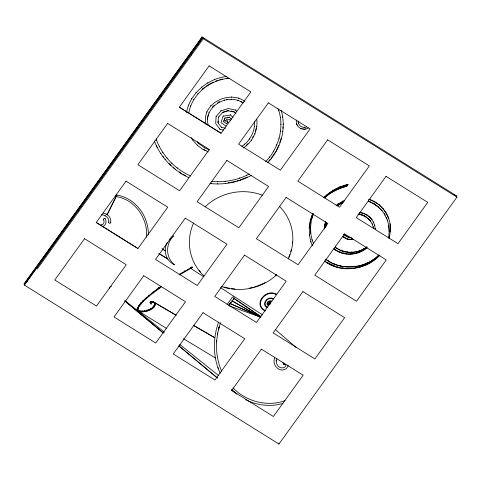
<?xml version="1.0" encoding="UTF-8"?>
<svg xmlns="http://www.w3.org/2000/svg" width="481" height="481" viewBox="0 0 481 481"><rect width="100%" height="100%" fill="white"/><g stroke="black" fill="none" stroke-linecap="round" stroke-linejoin="round"><path stroke-width="0.72" d="M268.783 303.403L269.252 304.413L269.997 304.299L269.865 303.589M220.238 373.28C212.698 357.395 212.728 338.588 218.554 322.168M221.615 371.128C214.899 355.934 215.085 338.257 220.593 322.733M146.555 237.181C148.112 218.596 134.957 199.248 115.963 196.573L115.849 196.194M216.558 342.051L216.576 340.428L216.715 340.873M265.62 161.688C278.433 148.563 284.343 128.595 278.866 110.84L278.752 110.462M282.906 128.343L282.996 126.894M267.695 162.71C280.826 149.074 286.742 128.445 281.108 110.149M324.398 229.094L324.663 225.048L325.475 221.669M324.543 227.922L325.691 221.17M325.697 225.06L325.787 223.731M325.685 227.441L326.262 222.132M325.781 226.948L326.316 222.306M216.101 116.125L215.716 123.629L219.967 129.341L223.599 130.104M218.073 121.14L218.091 122.932L221.398 127.369L225.523 128.235M218.091 122.932L218.374 116.895M164.544 332.299L137.843 310.906L137.235 309.355L138.432 306.108L143.019 300.685L152.711 292.358L161.123 286.171M137.927 310.077C137.957 311.195 137.776 307.01 138.997 306.601C144.901 298.382 153.637 292.731 161.616 286.736M267.069 307.419L267.153 307.678C260.504 304.088 268.296 294.937 273.725 298.996M267.31 306.974L267.394 307.239C261.85 304.305 267.562 296.47 272.565 298.954L272.48 298.695M110.606 222.066L110.726 222.444A0.998 0.932 -17.2 0 1 109.644 223.286A0.998 0.932 -17.2 0 1 108.748 222.336L108.82 221.615A6.62 6.181 -17.2 0 0 105.994 216.324L104.654 215.554A6.006 5.61 -17.2 0 0 101.569 214.857M388.618 237.668L389.207 231.62L388.714 225.445M390.133 231.818L390.295 230.333M390.001 223.755L390.5 229.966L389.333 238.053M309.481 235.113L309.247 227.862L310.305 220.701L312.608 213.654M309.301 228.036L310.359 220.875L312.662 213.829M313.359 213.708L311.58 219.144L310.588 226.395L310.768 233.435M265.139 311.057C252.363 304.593 265.987 287.866 276.575 294.276L276.491 294.017M265.362 310.618C253.228 304.425 266.3 288.606 276.328 294.709L276.244 294.444M217.454 334.283L217.713 332.882M287.927 364.971L287.963 366.39L286.159 368.765C279.515 373.256 271.663 364.857 274.657 358.08L274.585 357.846M285.696 364.321L285.798 365.819L284.788 367.147C279.671 370.262 274.501 363.438 276.725 358.616L276.653 358.381M138.492 310.522L138.606 310.9C143.915 312.079 154.593 309.68 154.509 303.18M138.071 310.822L138.191 311.201C143.693 313.221 155.597 310.215 155.074 303.222M244.913 101.335C228.938 89.863 201.353 103.595 205.79 124.164M207.702 117.406L208.363 114.58M208.333 125.553C202.699 106.626 227.838 92.442 242.953 102.898M254.473 121.44C255.327 131.277 249.934 141.119 241.739 146.404M255.381 131.391L256.132 128.559M243.356 147.962C252.615 141.931 258.044 130.598 256.8 119.583L256.68 119.204M218.422 329.244L218.957 327.098M218.47 329.383L219.276 326.846M186.508 112.512C190.061 93.242 207.714 78.583 226.852 76.443M229.726 78.211C210.636 79.575 192.334 93.5 188.811 112.794L188.69 112.416M388.973 238.155L389.724 235.534L389.093 238.534M311.634 219.324L313.414 213.883M279.78 142.58L281.006 139.105M285.768 364.556C283.952 362.548 284.115 367.051 282.948 362.638M223.28 115.735L220.995 122.649L226.076 126.16M223.863 120.785L224.771 118.308M227.711 121.621L227.868 122.276L226.449 123.647L223.749 121.777L225 117.689M192.322 267.171L190.735 268.079L190.855 268.458L203.457 276.611M179.503 274.561L179.617 274.94L192.388 267.322A0.697 0.649 -17.2 0 0 192.196 267.111L179.142 274.362M109.452 287.283L109.355 287.476A0.854 0.8 -17.2 0 0 109.68 288.39L109.427 287.337L111.418 286.189M252.645 137.422L253.373 136.117M268.182 305.603L267.177 304.732L267.021 303.18L267.809 301.773L269.252 300.944L270.917 300.89L271.885 301.365M268.452 305.152L267.67 304.515L267.544 303.264L268.194 302.11L270.701 301.118M197.162 45.719L202.176 37.338L204.01 38.648M150.643 303.535L150.763 303.914L150.138 302.705L150.673 301.25M151.106 304.208L150.818 303L151.172 301.852M227.002 304.762L232.227 297.372A1.082 1.01 -17.2 0 1 233.73 297.102A1.082 1.01 -17.2 0 1 233.958 298.515L228.854 305.724L260.528 317.189M229.07 304.81L229.714 303.649M229.112 304.948L229.78 303.86M227.832 122L227.519 121.104L225.619 121.068L226.785 119.198L229.509 119.571L230.754 120.893M271.633 157.582L275.012 152.615M202.062 36.959L24.05 283.862L24.441 285.119L278.938 444.041L456.95 197.138L456.559 195.881L202.062 36.959L202.447 38.221L456.95 197.138M24.441 285.119L202.447 38.221M37.235 269.047L78.68 211.574M78.734 211.49L120.172 154.016M120.346 153.77L161.784 96.296M161.844 96.218L203.283 38.739M230.062 303.18L230.85 302.122M230.892 302.26L230.183 303.553L260.558 317.141M233.159 299.236L233.886 298.28L260.973 316.775M140.091 304.539L140.795 303.655L140.915 304.034M268.873 304.683L268.266 303.619L269.258 302.393L270.791 302.224M268.867 303.661L269.486 302.892L270.49 302.687M216.222 116.504L221.044 110.828L228.295 108.52L235.612 110.137L236.682 111.117M218.488 117.274L222.384 112.698L228.325 110.804L234.397 112.145L235.888 113.516M268.939 160.78L270.304 159.235M246.561 145.094L247.949 143.572M325.829 259.211C341.42 271.122 365.265 268.578 379.046 255.008M379.1 255.183L373.076 260.065A40.825 38.143 -17.2 0 1 354.226 266.829L347.432 267.045A39.995 37.362 -17.2 0 1 328.264 261.171L325.884 259.385M324.567 260.949C340.728 273.298 365.632 270.088 379.275 255.411M201.87 89.604L204.678 87.338M323.779 197.709C330.255 191.083 338.816 186.826 347.691 184.415C348.689 183.682 346.5 187.356 346.404 185.78M324.422 197.763C330.645 192.081 338.42 188.348 346.518 186.159M324.477 197.938C330.7 192.256 338.474 188.522 346.573 186.333L348.064 184.373L340.055 187.097A49.621 46.356 -17.2 0 0 323.725 197.781M24.17 284.241L27.417 281.144M145.551 298.869L146.615 297.883L146.729 298.262M335.81 249.777L333.97 248.635L334.091 249.014C343.656 256.223 358.05 255.465 366.955 247.535M367.009 247.709L366.005 248.617A25.487 23.809 -17.2 0 1 337.824 251.467L334.145 249.188M269.354 303.776L269.997 303.884M192.37 267.64L192.256 267.262M336.069 205.76L338.137 204.052L344.727 200.511M213.005 106.367L214.063 105.495M153.649 292.123L154.756 291.3M155.862 290.47L158.628 288.402M329.329 193.518L331.048 192.286M205.862 86.496L208.231 84.818M269.438 304.034L269.318 303.583L270.43 303.006M335.233 246.897L335.347 247.276C344.486 254.148 357.942 253.758 366.925 246.813M366.979 246.987L363.654 249.164L359.878 250.866A25.409 23.737 -17.2 0 1 339.075 249.723L335.401 247.45M364.105 249.194L365.837 248.064L365.951 248.443M337.566 205.002L338.708 204.323M339.857 203.643L341.57 202.621L341.69 203L337.109 205.718L336.995 205.339M337.163 205.892L341.738 203.174M187.53 269.877L188.811 269.156M366.588 264.069L368.56 262.993M211.219 181.415C224.236 182.654 237.704 180.255 249.242 174.014M211.393 183.261L210.005 183.183L210.119 183.562C224.242 184.987 238.889 182.395 251.298 175.391M334.211 190.566L338.732 188.275L338.852 188.654M213.414 82.137L208.826 84.397L208.946 84.776M359.818 251.479L362.373 250.324L362.488 250.703M219.703 101.641L217.773 102.441L217.893 102.82M246.843 177.273L240.338 179.894L240.458 180.273M341.69 203L342.953 202.495M100.812 225.324L102.062 224.867A3.541 3.307 -17.2 0 0 103.764 220.412L103.301 219.468M360.173 266.504L363.371 265.35M233.008 387.908C246.122 401.455 267.208 407.215 285.089 400.601M339.43 188.047L345.707 186.009M222.925 112.109L228.21 110.426L228.325 110.804M216.077 80.94L217.478 80.501M219.576 79.84L221.669 79.179M233.586 181.776L235.612 181.211M236.965 180.832L238.991 180.267M356.493 252.615L357.858 252.242M247.673 400.481L247.745 400.715C258.706 405.663 271.428 406.842 283.002 403.415M355.519 267.508L356.86 267.25M228.072 182.756L229.455 182.527M230.838 182.305L232.221 182.077M225.986 78.397L227.435 78.175M223.4 116.113L230.676 115.025L233.02 117.635M226.954 117.4L228.265 117.202M225.114 118.067L229.684 117.388L231.493 119.396M351.599 239.069L352.801 238.931L352.922 239.31C349.362 239.989 345.466 238.919 342.905 236.321M352.976 239.484C349.416 240.163 345.514 239.093 342.959 236.496M351.599 253.499L353.018 253.343M150.793 301.629L153.547 301.918L176.136 315.169M151.287 302.23L153.529 302.465L154.623 303.559M226.274 99.543L227.663 99.387M141.192 311.953L141.071 311.574L142.845 311.496L142.965 311.874M298.485 123.088L298.605 123.467A6.421 6 -17.2 0 0 303.697 127.381L304.93 127.393A4.293 4.01 -17.2 0 0 306.613 126.852M351.767 237.915L346.885 236.718L343.729 234.307M341.997 267.719L343.344 267.893M359.752 212.44C365.704 213.125 371.085 217.099 373.605 222.523M359.806 212.62C364.616 213.167 369.041 215.891 371.945 219.733M359.012 213.907L360.227 214.093L360.347 214.472C365.542 215.753 370.069 219.372 372.33 224.236M358.519 214.195L360.347 214.472M357.966 214.273C362.981 214.73 367.664 217.442 370.671 221.458M343.061 252.838L345.875 253.445L345.995 253.824M343.674 234.133L346.831 236.544L350.481 237.68L350.36 237.301M230.91 111.021L233.604 111.616M326.954 262.74L326.839 262.361L334.998 266.047M337.151 266.708L339.424 267.743M360.816 214.292L363.293 215.452M190.831 176.034C174.801 169.108 161.832 155.333 156.103 138.817M339.652 251.725L340.987 252.26M259.938 316.059L258.267 315.626L260.738 317.207M230.183 303.553L259.674 316.48M369.733 199.543C382.395 203.896 390.981 216.829 390.548 230.14M370.256 201.773L368.374 200.914L368.488 201.292C375.487 203.878 381.511 208.832 385.191 215.344M197.312 141.775L199.14 143.813L204.714 147.901L209.175 149.928M206.03 150.655L203.313 149.417L208.189 151.96M240.999 101.635L243.446 102.814M245.725 399.735L247.072 400.384M183.02 174.284L185.648 175.691M154.329 140.963C160.413 156.956 172.913 170.226 188.39 177.477L188.269 177.098M363.726 215.374L365.38 216.258M103.277 213.089A8.009 7.48 -17.2 0 1 106.391 214.334L107.131 214.736A8.616 8.051 -17.2 0 1 110.726 222.444M454.058 194.793L456.679 196.26M231.998 300.469L232.137 300.914L258.315 315.861M232.137 300.914L259.758 316.745M175.974 315.175L154.587 302.687L153.427 301.539M193.476 325.397L214.791 337.65M193.566 325.397L214.863 337.89M166.775 328.577L138.504 311.069L139.141 311.652M183.417 338.696L215.338 357.924M162.073 248.851L165.266 250.823L162.187 248.911M190.777 54.407L191.612 54.93M179.311 107.239L221.032 133.291M96.2 222.511L137.921 248.563M344.901 237.56L343.783 236.85L343.897 237.229M220.472 287.626L262.692 314.953M233.958 298.515L260.84 316.588M179.275 171.909L181.83 173.96M373.959 203.595L375.09 204.377M373.563 203.758L378.102 206.884L382.016 210.78M191.185 137.512L192.628 140.013L197.493 145.436L203.427 149.795M324.621 261.123L327.008 262.915A40.061 37.422 -17.2 0 0 346.212 268.795L353.018 268.578L359.71 267.286L366.101 264.983A41.504 38.775 -17.2 0 0 379.93 255.14M236.923 394.198L231.734 389.947M125.523 301.058L137.843 310.906L137.722 310.528M179.774 344.486L218.428 375.427M217.424 377.946L178.824 345.857L217.34 377.97M231.83 389.917L235.113 392.586M275.463 329.671L296.524 347.763M169.071 163.534L171.176 165.56M173.394 167.478L175.06 168.921M231.932 389.844L232.912 390.638M369.661 219.949L368.398 218.512L368.518 218.891M162.939 156.343L163.805 157.509M384.229 213.648L387.506 220.46M155.195 303.601L154.467 302.308M388.786 218.753C386.255 211.736 381.265 205.76 374.813 202.014A32.846 30.682 -17.2 0 0 368.482 199.284M386.177 217.346L386.754 218.627M156.259 145.202L156.848 146.519M313.642 243.831L311.995 239.658M312.422 245.713L310.714 241.36M277.856 108.273L278.866 110.84M374.753 225.631L373.436 221.969M217.899 367.484L218.386 368.849M388.618 218.2L388.732 218.578M386.297 213.065L386.411 213.444M390.38 229.587L390.5 229.966M387.337 219.907L388.882 225.998L389.261 231.794M383.116 208.495L383.231 208.874M389.093 231.241L389.207 231.62M381.848 210.227L381.962 210.606M379.19 204.593L379.311 204.972M388.444 237.115L388.564 237.494M377.928 206.331L378.048 206.71M374.645 201.461L374.759 201.84M373.388 203.204L373.509 203.583M374.585 225.078L375.336 228.974M375.168 228.421L375.282 228.8M371.771 219.18L371.891 219.558M373.298 226.779L373.647 228.481M372.156 223.683L373.701 228.655M369.661 216.775L369.781 217.153M370.502 220.905L370.617 221.284M367.183 214.815L367.304 215.193M365.927 216.552L366.047 216.931M377.976 255.627L378.096 256.006M364.424 213.33L364.538 213.708M377.14 257.143L377.26 257.521M361.465 212.349L361.586 212.728M372.907 259.512L373.022 259.89M371.849 261.195L371.963 261.574M363.48 248.611L363.6 248.99M367.069 262.698L367.183 263.077M365.927 264.43L366.047 264.809M339.887 186.544L340.001 186.923M359.704 250.312L359.824 250.691M342.7 200.902L342.815 201.28M358.543 252.056L358.658 252.435M350.998 239.141L351.112 239.52M359.535 266.733L359.656 267.111M354.437 253.18L354.557 253.559M348.509 236.899L348.623 237.277M349.128 239.051L349.248 239.43M338.017 203.673L338.137 204.052M332.702 190.175L332.822 190.554M346.711 236.165L346.831 236.544M347.264 238.642L347.384 239.021M351.395 251.906L351.509 252.284M331.625 191.877L331.74 192.256M345.039 235.113L345.16 235.492M345.46 237.909L345.574 238.287M350.18 253.655L350.294 254.034M354.052 266.276L354.172 266.654M352.844 268.025L352.964 268.404M347.108 251.695L347.222 252.074M342.899 250.781L343.019 251.16M304.202 127.044L304.317 127.423M325.312 196.398L325.433 196.777M304.112 128.926L304.226 129.305A6.295 5.88 -17.2 0 0 308.297 128M341.66 252.531L341.775 252.91M346.037 268.242L346.158 268.62M337.65 250.92L337.764 251.298M296.591 123.731L296.711 124.11A8.43 7.87 -17.2 0 0 304.226 129.305M340.542 265.614L340.662 265.993M325.829 223.064L325.95 223.443M324.543 224.669L324.663 225.048M334.091 263.648L334.211 264.027M332.846 265.392L332.96 265.771M328.096 260.618L328.21 260.997M282.606 116.793L282.726 117.172M283.183 123.996L283.303 124.375M280.297 117.19L280.417 117.568M311.466 218.765L311.58 219.144M280.85 124.098L280.97 124.477M282.726 131.247L282.84 131.626M310.191 220.322L310.305 220.701M310.413 225.842L310.714 233.261L312.169 240.211M280.411 131.048L280.525 131.427M309.127 227.483L309.247 227.862M310.6 232.882L310.714 233.261M281.253 138.408L281.367 138.787M309.313 234.56L310.882 241.913M278.998 137.927L279.112 138.306M278.92 145.743L278.8 145.364L275.553 152.375M276.647 144.607L276.761 144.985M273.406 150.98L273.527 151.359M271.212 158.201L271.326 158.58M269.348 156.938L269.468 157.317M256.698 126.437L256.812 126.816M254.371 126.25L254.485 126.629M254.816 133.514L254.936 133.892M238.756 98.052L238.871 98.431M251.202 140.025L251.316 140.404M237.933 100.162L238.047 100.541M249.284 138.823L249.398 139.201M235.498 109.758L235.612 110.137M231.283 96.777L231.403 97.156M246.092 145.599L246.212 145.977M231.12 99.002L231.241 99.381M244.54 143.999L244.661 144.378M234.277 111.766L234.397 112.145M222.372 78.962L222.487 79.341M230.555 114.646L230.676 115.025M224.2 99.771L224.314 100.15M229.569 117.009L229.684 117.388M247.493 177.008L247.607 177.387M246.519 175.042L246.633 175.421M215.38 81.163L215.5 81.542M214.538 79.137L214.658 79.515M227.405 120.725L227.519 121.104M227.754 121.897L227.868 122.276M226.335 123.268L226.449 123.647M225.499 120.689L225.619 121.068M222.264 112.32L222.384 112.698M220.923 110.45L221.044 110.828M223.635 121.398L223.749 121.777M239.628 177.82L239.742 178.198M207.636 82.546L207.756 82.924M221.278 126.99L221.398 127.369M219.853 128.962L219.967 129.341M212.476 106.806L212.59 107.185M210.696 105.411L210.81 105.79M232.912 181.962L233.026 182.341M202.898 88.594L203.012 88.973M201.389 86.965L201.503 87.344M208.862 112.458L208.976 112.837M206.674 111.694L206.794 112.073M284.091 364.225L284.175 364.742M207.365 118.819L207.485 119.198M225.132 181.018L225.252 181.397M197.763 93.645L197.883 94.023M225.306 183.207L225.427 183.586M195.977 92.292L196.092 92.671M276.142 360.516L276.28 360.96M193.596 99.411L193.717 99.789M217.731 181.409L217.851 181.788M191.576 98.383L191.691 98.761M217.64 183.61L217.755 183.989M204.599 147.523L204.714 147.901M190.536 105.73L190.656 106.109M188.342 105.062L188.456 105.441M199.026 143.434L199.14 143.813M197.372 145.058L197.493 145.436M192.514 139.634L192.628 140.013M278.667 443.157L278.938 444.041M177.134 167.671L177.248 168.049M175.619 169.396L175.733 169.775M171.753 163.029L171.873 163.408M170.064 164.604L170.178 164.983M166.949 157.858L167.069 158.237M218.404 329.178L218.542 329.617M165.097 159.259L165.217 159.638M162.77 152.212L162.885 152.591M159.241 146.158L159.361 146.537M160.774 153.427L160.894 153.806M156.409 139.767L156.529 140.145M157.137 147.18L157.257 147.559M191.787 266.678L191.907 267.057M190.266 267.496L190.386 267.875M184.963 271.314L185.083 271.693M184.488 270.737L184.608 271.116M174.242 264.364L174.362 264.742A21.711 20.28 -17.2 0 1 173.569 235.846A17.929 16.751 -17.2 0 0 169.42 239.424M159.181 287.987L159.301 288.366M158.688 287.422L158.802 287.8M153.096 292.538L153.211 292.917M155.261 304.19L155.381 304.569M155.074 305.152L155.189 305.531M154.641 303.884L154.762 304.263M154.136 302.615L154.251 302.994M154.479 304.72L154.599 305.098M153.409 302.086L153.529 302.465M154.575 306.078L154.696 306.457M154.022 305.579L154.136 305.958M152.297 301.725L152.417 302.104M153.842 306.944L153.962 307.323M153.313 306.409L153.433 306.788M149.278 295.605L149.393 295.983M152.922 307.738L153.042 308.117M148.767 295.051L148.888 295.43M152.423 307.179L152.537 307.557M151.166 303.517L151.281 303.896M150.703 302.621L150.818 303M150.018 302.327L150.138 302.705M151.876 308.459L151.996 308.838M150.745 309.103L150.866 309.481M150.282 308.519L150.403 308.898M146.098 297.33L146.212 297.709M149.567 309.668L149.687 310.047M149.122 309.073L149.236 309.451M148.37 310.155L148.491 310.534M147.938 309.554L148.058 309.932M147.186 310.564L147.3 310.942M146.765 309.962L146.885 310.341M143.428 300.847L143.542 301.226M142.905 300.306L143.019 300.685M146.026 310.9L146.14 311.279M144.907 311.165L145.021 311.544M144.522 310.558L144.637 310.936M141.39 302.976L141.51 303.355M143.843 311.363L143.957 311.742M140.855 302.447L140.975 302.826M140.254 303.132L140.374 303.511M142.502 310.876L142.616 311.255M141.919 311.568L142.039 311.947M139.737 304.978L139.857 305.357M141.6 310.948L141.715 311.327M140.783 310.954L140.897 311.333M138.877 306.223L138.997 306.601M140.055 310.906L140.169 311.285M140.308 311.526L140.422 311.904M138.318 305.73L138.432 306.108M139.424 310.816L139.544 311.195M139.622 311.423L139.737 311.802M138.245 307.383L138.36 307.762M138.017 307.912L138.137 308.291M138.901 310.678L139.015 311.057M137.861 308.411L137.975 308.79M137.428 307.473L137.548 307.852M137.764 308.874L137.879 309.253M138.209 310.359L138.324 310.738M137.734 309.283L137.849 309.662M137.758 309.632L137.951 310.275M137.157 308.501L137.271 308.88M137.121 308.976L137.235 309.355M137.458 310.197L137.572 310.576M137.157 309.421L137.386 310.203M106.277 213.955L106.391 214.334M108.628 221.957L108.748 222.336M105.195 215.572L105.309 215.951M105.038 218.494L105.159 218.873A5.55 5.183 -17.2 0 1 102.11 226.858M101.335 224.729L101.455 225.108M148.316 234.89C148.894 216.246 135.209 197.655 116.306 194.991A1.329 1.239 -17.2 0 0 115.963 196.573M336.58 205.435A33.351 31.157 -17.2 0 1 344.745 200.595M341.744 203.186A32.852 30.694 -17.2 0 1 342.977 202.609M368.548 201.455A32.852 30.694 -17.2 0 1 373.569 203.746M174.362 264.742A17.929 16.751 -17.2 0 1 167.364 242.376M296.711 124.11A8.009 7.48 -17.2 0 1 296.53 120.088M298.605 123.467A6.006 5.61 -17.2 0 1 298.358 121.05M103.421 219.847A1.004 0.938 -17.2 0 1 103.842 218.614A1.004 0.938 -17.2 0 1 105.159 218.873M279.251 206.175A52.02 48.599 -17.2 0 1 288.287 258.892M276.599 274.831A52.02 48.599 -17.2 0 1 221.278 286.429M203.998 275.968A52.02 48.599 -17.2 0 1 193.621 222.913M205.068 206.824A52.02 48.599 -17.2 0 1 262.313 195.226M292.58 241.883A52.02 48.599 -17.2 0 1 292.448 243.314M291.324 249.639A52.02 48.599 -17.2 0 1 290.752 251.719M289.845 254.479A52.02 48.599 -17.2 0 1 288.768 257.185M276.485 274.453A52.02 48.599 -17.2 0 1 275.366 275.457M265.115 282.545A52.02 48.599 -17.2 0 1 257.912 285.756M257.245 285.997A52.02 48.599 -17.2 0 1 254.527 286.868M253.144 287.253A52.02 48.599 -17.2 0 1 249.633 288.059M234.956 288.949A52.02 48.599 -17.2 0 1 231.241 288.54M229.78 288.305A52.02 48.599 -17.2 0 1 223.99 286.965M200.397 271.957A52.02 48.599 -17.2 0 1 199.032 270.298M303.277 128.872A8.43 7.87 -17.2 0 1 302.453 128.746M301.653 128.535A8.43 7.87 -17.2 0 1 300.878 128.247M297.264 125.162A8.43 7.87 -17.2 0 1 296.891 124.465M305.838 128.728A6.295 5.88 -17.2 0 1 304.978 128.884M116.835 195.094L107.131 214.736L116.883 195.1M201.665 37.897L24.585 283.513L24.802 284.211L201.882 38.594L201.665 37.897M84.53 238.702L54.762 279.99L96.483 306.042L126.25 264.754L84.53 238.702M126.022 181.145L96.26 222.432L137.981 248.485L167.743 207.197L126.022 181.145M167.635 123.431L137.873 164.712L179.593 190.765L209.361 149.483L167.635 123.431M209.133 65.873L179.371 107.155L221.092 133.207L250.854 91.925L209.133 65.873M143.771 275.697L114.003 316.985L155.73 343.037L185.492 301.749L143.771 275.697M185.269 218.14L155.501 259.427L197.222 285.48L226.99 244.192L185.269 218.14M226.882 160.42L197.114 201.707L238.835 227.76L268.602 186.472L226.882 160.42M268.38 102.868L238.612 144.15L280.333 170.202L310.101 128.92L268.38 102.868M203.018 312.692L173.25 353.974L214.971 380.026L244.739 338.744L203.018 312.692M244.51 255.134L214.748 296.422L256.469 322.474L286.231 281.187L244.51 255.134M286.129 197.414L256.361 238.702L298.082 264.754L327.85 223.467L286.129 197.414M327.621 139.857L297.859 181.145L339.58 207.197L369.342 165.909L327.621 139.857M261.423 349.164L231.662 390.452L273.382 416.504L303.144 375.216L261.423 349.164M302.922 291.606L273.154 332.894L314.881 358.946L344.643 317.658L302.922 291.606M344.534 233.886L314.772 275.174L356.493 301.226L386.255 259.938L344.534 233.886M386.033 176.335L356.265 217.616L397.991 243.669L427.753 202.387L386.033 176.335M167.821 258.988L158.964 253.571L167.821 258.988M163.263 332.93L124.663 300.841L163.221 332.942"/></g></svg>
